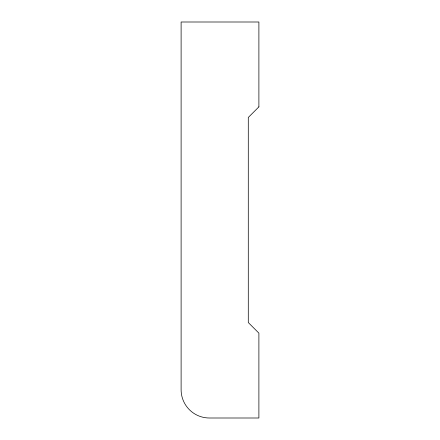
<?xml version="1.0" encoding="UTF-8"?>
<svg xmlns="http://www.w3.org/2000/svg" width="440" height="440" viewBox="0 0 440 440"><rect width="100%" height="100%" fill="white"/><g stroke="black" fill="none" stroke-linecap="round" stroke-linejoin="round"><path stroke-width="0.66" d="M258.891 106.86L248.287 117.464L248.287 322.536L258.891 333.141L258.891 418L209.391 418A28.287 28.287 0 0 1 181.11 389.714L181.11 22L258.891 22L258.891 106.86"/></g></svg>
